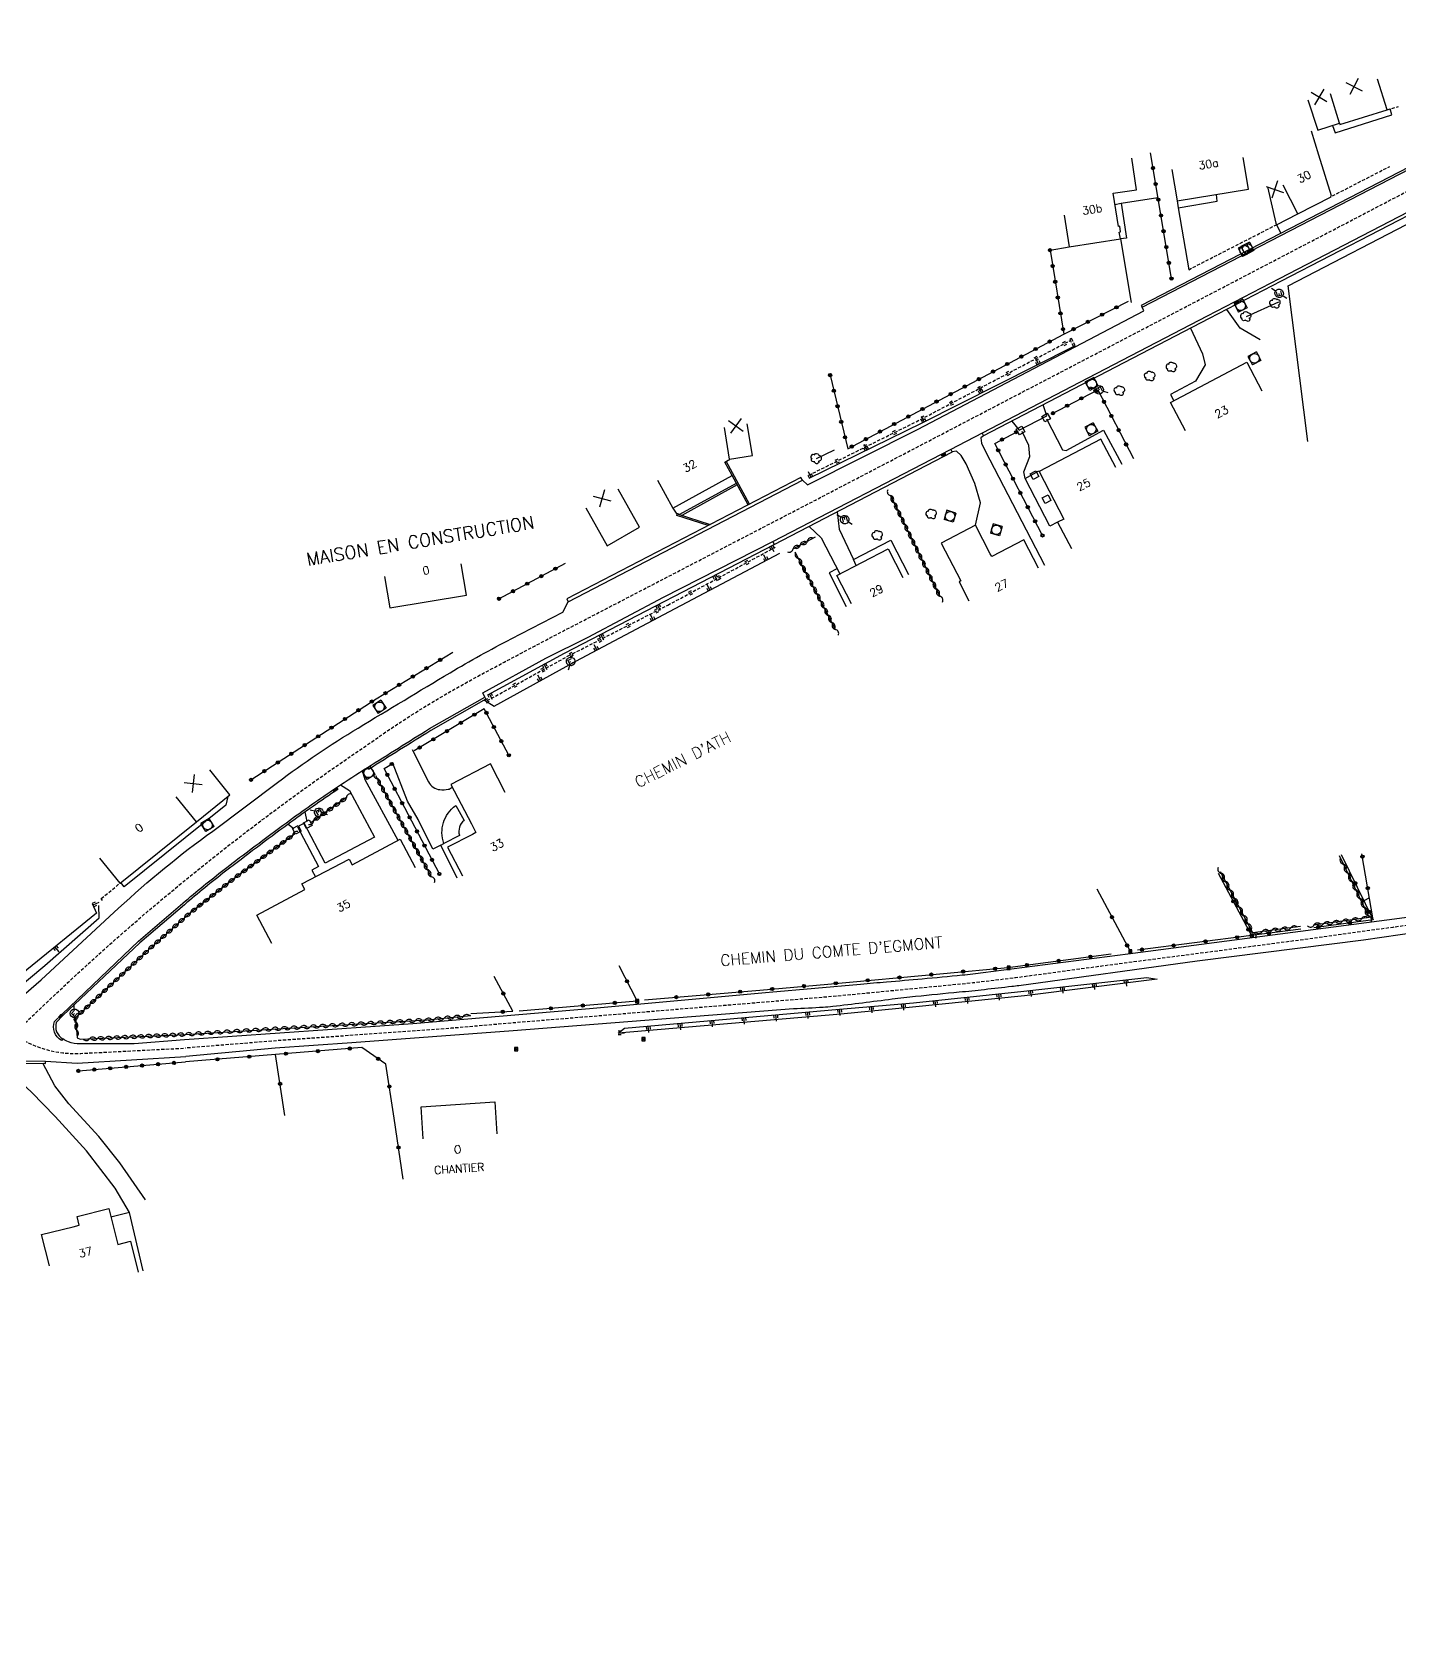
# Model space of a CAD drawing. Header units: millimetres. Extents: x 111000 to 112001, y 155000 to 156000.
# Drawn here: x 111130.2 to 111343.9, y 155062.4 to 155313 of the extents above; entities that cross this region are included whole.
import ezdxf
from ezdxf.enums import TextEntityAlignment as Align

# ---------------------------------------------------------------- set-up
doc = ezdxf.new("R2010")
doc.units = ezdxf.units.MM
doc.linetypes.add('DASHED', pattern=[0.75, 0.5, -0.25])
doc.layers.get('0').update_dxf_attribs({"linetype": 'CONTINUOUS'})
for name, color, linetype in [('W0001', 6, 'DASHED'), ('W0008', 7, 'CONTINUOUS'), ('W0100', 7, 'CONTINUOUS'), ('W0112', 1, 'DASHED'), ('W0211', 2, 'CONTINUOUS'), ('W0220', 5, 'DASHED'), ('W0300', 7, 'CONTINUOUS'), ('W0302', 3, 'CONTINUOUS'), ('W0310', 3, 'CONTINUOUS'), ('W0322', 7, 'CONTINUOUS'), ('W0330', 7, 'CONTINUOUS'), ('W0334', 7, 'CONTINUOUS'), ('W0400', 7, 'CONTINUOUS'), ('W0420', 7, 'CONTINUOUS'), ('W0471', 7, 'CONTINUOUS'), ('W0984', 7, 'CONTINUOUS'), ('W0989', 7, 'CONTINUOUS'), ('W0991', 7, 'CONTINUOUS'), ('W1102', 7, 'CONTINUOUS')]:
    doc.layers.add(name, color=color, linetype=linetype)
doc.styles.get("Standard").update_dxf_attribs({"font": 'romans.shx', "width": 0.85})

# ---------------------------------------------------------------- blocks, each defined once
blk = doc.blocks.new('t330o')
at = {"color": 0, "linetype": 'Continuous'}
for p, q in [((0.25, -0.25), (-0.25, 0.25)), ((-0.25, -0.25), (0.25, 0.25)), ((-0.25, 0.25), (-0.25, -0.25)), ((0.25, 0.25), (-0.25, 0.25)), ((0.25, -0.25), (0.25, 0.25)), ((-0.25, -0.25), (0.25, -0.25)), ((-0.25, -0.25), (-0.25, -0.25))]:
    blk.add_line(p, q, dxfattribs=at)
blk = doc.blocks.new('t211o')
at = {"color": 0, "linetype": 'Continuous'}
for p, q in [((-0.29, 0.5), (-0.29, 0)), ((0, 1), (0, 0)), ((0.29, 0.5), (0.29, 0))]:
    blk.add_line(p, q, dxfattribs=at)
blk = doc.blocks.new('t322o')
at = {"color": 0, "linetype": 'Continuous'}
for radius in [0.25, 0.15]:
    blk.add_circle((0, 0), radius, dxfattribs=at)
blk = doc.blocks.new('T300')
for p, q in [((-0.8, 0.51), (-0.86, 0.34)), ((-0.86, 0.34), (-0.86, 0.17)), ((-0.86, 0.17), (-0.74, 0.06)), ((-0.69, 0.63), (-0.8, 0.51)), ((-0.8, -0.06), (-0.74, 0.06)), ((-0.74, 0.06), (-0.69, 0.11)), ((-0.57, 0.69), (-0.69, 0.63)), ((-0.46, 0.69), (-0.57, 0.69)), ((-0.29, 0.63), (-0.46, 0.69)), ((-0.29, 0.63), (-0.17, 0.74)), ((-0.23, 0.57), (-0.29, 0.63)), ((-0.17, 0.74), (-0.06, 0.8)), ((-0.06, 0.8), (0.06, 0.8)), ((0.06, 0.8), (0.23, 0.74)), ((0.23, 0.74), (0.34, 0.63)), ((0.34, 0.63), (0.4, 0.51)), ((0.46, 0.46), (0.34, 0.46)), ((0.4, 0.51), (0.4, 0.46)), ((0.57, 0.4), (0.46, 0.46)), ((0.57, 0.4), (0.69, 0.29)), ((0.69, 0.29), (0.74, 0.17)), ((0.74, 0.06), (0.69, -0.17)), ((0.74, 0.17), (0.74, 0.06)), ((-0.8, -0.17), (-0.8, -0.06)), ((-0.8, -0.23), (-0.8, -0.17)), ((-0.74, -0.34), (-0.8, -0.23)), ((-0.69, -0.4), (-0.74, -0.34)), ((-0.51, -0.46), (-0.69, -0.4)), ((-0.4, -0.46), (-0.51, -0.46)), ((-0.4, -0.46), (-0.34, -0.46)), ((-0.34, -0.46), (-0.34, -0.4)), ((-0.34, -0.51), (-0.34, -0.46)), ((-0.29, -0.63), (-0.34, -0.51)), ((-0.17, -0.74), (-0.29, -0.63)), ((-0.06, -0.8), (-0.17, -0.74)), ((0.06, -0.8), (-0.06, -0.8)), ((0.17, -0.74), (0.06, -0.8)), ((0.23, -0.69), (0.17, -0.74)), ((0.29, -0.46), (0.23, -0.46)), ((0.29, -0.63), (0.23, -0.69)), ((0.46, -0.4), (0.29, -0.46)), ((0.34, -0.51), (0.29, -0.63)), ((0.34, -0.51), (0.34, -0.46)), ((0.57, -0.34), (0.46, -0.4)), ((0.63, -0.29), (0.57, -0.34)), ((0.69, -0.17), (0.63, -0.29))]:
    blk.add_line(p, q)
blk = doc.blocks.new('t220o')
at = {"color": 0, "linetype": 'Continuous'}
for p, q in [((-0.25, 0.25), (0.25, 0.25)), ((-0.25, -0.25), (0.25, -0.25))]:
    blk.add_line(p, q, dxfattribs=at)
blk = doc.blocks.new('t310o')
at = {"color": 0, "linetype": 'Continuous'}
for centre, start, end in [((-0.5, 0.38), 216.8699, 323.1304), ((0.5, -0.37), 36.8699, 143.1303)]:
    blk.add_arc(centre, 0.625, start, end, dxfattribs=at)
blk = doc.blocks.new('T400')
for p, q in [((-0.15, 0.3), (0.15, 0.3)), ((-0.15, -0.25), (-0.15, 0.3)), ((-0.15, 0.15), (0.15, 0.15)), ((-0.15, 0), (0.15, 0)), ((0.15, 0.3), (0.15, -0.25)), ((-0.15, -0.15), (0.15, -0.15)), ((-0.15, -0.25), (-0.15, -0.3)), ((-0.15, -0.3), (0.15, -0.3)), ((0.15, -0.3), (0.15, -0.25))]:
    blk.add_line(p, q)
blk = doc.blocks.new('T471')
for p, q in [((-0.333334, 0.333334), (-0.333334, -0.333334)), ((-0.333334, 0.333334), (0.333334, 0.333334)), ((-0.333334, 0), (0, 0)), ((0.500001, 0.500001), (1.000002, 1.000002)), ((-0.500001, -0.500001), (-1.000002, -1.000002)), ((-0.333334, -0.333334), (0.333334, -0.333334))]:
    blk.add_line(p, q)
blk.add_ellipse((0, 0), major_axis=(0.471405, 0.471405), ratio=1, start_param=5.4977871438, end_param=11.780972451)
blk = doc.blocks.new('t112o')
at = {"color": 0, "linetype": 'Continuous'}
for p, q in [((-0.5, 0.5), (0.5, 0.5)), ((-0.5, -0.5), (-0.5, 0.5)), ((0.5, 0.5), (0.5, -0.5)), ((0.5, -0.5), (-0.5, -0.5))]:
    blk.add_line(p, q, dxfattribs=at)
blk = doc.blocks.new('T420')
for p, q in [((0.75, 0.75), (-0.75, 0.75)), ((-0.75, 0.75), (-0.75, -0.75)), ((0.75, 0.75), (0.75, -0.75)), ((0.75, -0.75), (-0.75, -0.75))]:
    blk.add_line(p, q)
blk.add_ellipse((0, 0), major_axis=(-0.53, 0.53), ratio=1, start_param=3.926991, end_param=10.210176)
blk = doc.blocks.new('t991o')
at = {"color": 0, "linetype": 'Continuous'}
for p, q in [((-1, 1), (1, -1)), ((-1, -1), (1, 1))]:
    blk.add_line(p, q, dxfattribs=at)

msp = doc.modelspace()

# ---------------------------------------------------------------- linework, layer by layer
at = {"layer": 'W0001', "flags": 128}
for points in [[(111000, 155065.35), (111055.13, 155098.12, 0.005031), (111060.45, 155101.35, 0.038896), (111099.16, 155129.82), (111132.87, 155161.85, -0.042143), (111182.7, 155201.78, -0.031173), (111199.26, 155212.1, -0.0041), (111214.33, 155220.08), (111252.55, 155239.91), (111346.76, 155289.06), (111394.07, 155312.91), (111447.53, 155339.92, -0.013605), (111474.75, 155352.75, -0.047657), (111515.6, 155366.21, 1.722825)], [(111085.99, 155156.5), (111116.26, 155157.51, 0.014848), (111120.97, 155157.81, -0.149014), (111127.26, 155156.52, 0.166427), (111137.78, 155153.5), (111154.09, 155154.33)]]:
    msp.add_lwpolyline(points, format="xyb", dxfattribs=at)
msp.add_lwpolyline([(111517.63, 155163.44), (111508.54, 155167.47), (111495.73, 155171.45), (111495.73, 155171.45), (111482.43, 155172.34), (111466.94, 155174.44), (111446.56, 155176.85), (111425.98, 155178.86), (111420.19, 155179.38), (111417.05, 155179.66), (111413.92, 155179.78), (111409.62, 155179.78), (111406.45, 155179.86), (111402.79, 155179.78), (111398.04, 155179.34), (111377.64, 155177.57), (111370.73, 155176.93), (111365.42, 155176.32), (111358.43, 155175.32), (111342.8, 155173.19), (111328.8, 155171.26), (111314.17, 155169.33), (111299.86, 155167.47), (111283.82, 155165.3), (111277.15, 155164.5), (111255.96, 155162.44), (111238.19, 155160.96), (111216.13, 155159.14), (111205.76, 155158.3), (111195.62, 155157.42), (111182.06, 155156.45), (111168.55, 155155.49), (111154.09, 155154.33)], dxfattribs=at)
at = {"layer": 'W0008'}
for points in [[(111119.37, 155154.41), (111131.6, 155164.99), (111143.68, 155176.17, -0.030172), (111158.4, 155188.23), (111168.53, 155195.84, -0.02525), (111181.1, 155204.32, -0.000994), (111195.48, 155212.96, -0.017559), (111205.05, 155218.24), (111213.08, 155222.44), (111213.92, 155224.05), (111250.53, 155243.02), (111251.32, 155242.29), (111268.53, 155250.96), (111303.9, 155269.48), (111303.59, 155270.06), (111342.29, 155290.05), (111372.35, 155305.58)], [(111369.48, 155178.08), (111343.82, 155174.59), (111301.36, 155168.99), (111278.79, 155166.08, -0.006559), (111275.5, 155165.7, -0.003458), (111269.25, 155165.11, -0.001068), (111263.68, 155164.63, 0.001465), (111259.62, 155164.29), (111245.36, 155163.02), (111217.24, 155160.48), (111189.68, 155158.1), (111183.8, 155157.7), (111154.01, 155155.64)], [(111358.27, 155174.1), (111338.19, 155171.2), (111312.2, 155167.9), (111284.35, 155164.08, -0.005075), (111283.25, 155163.94, -0.001309), (111278.97, 155163.45, -0.004176), (111275.04, 155163.05, 0.002407), (111268.21, 155162.38, 0.005962), (111264.55, 155161.95, -0.002355), (111255.29, 155160.81, -0.015306), (111253.76, 155160.68, -0.005127), (111249.15, 155160.46), (111205.35, 155157.04), (111180.11, 155155.18), (111168.14, 155154.32), (111154.2, 155153.03)]]:
    msp.add_lwpolyline(points, format="xyb", dxfattribs=at)
at = {"layer": 'W0008', "flags": 128}
for points in [[(111154.01, 155155.64), (111146.11, 155154.99), (111137.69, 155154.99, -0.088896), (111135.84, 155155.32, -0.068239), (111134.99, 155155.78), (111134.75, 155155.52, -0.360269), (111133.66, 155158.5), (111146.78, 155171.04), (111153.75, 155176.99, -0.012608), (111160.19, 155182.23, -0.005863), (111169.9, 155189.53, -0.011208), (111177.76, 155195.04, -0.006698), (111182.56, 155198.15, -0.001524), (111192.27, 155204.23), (111200.9, 155209.12), (111200.58, 155209.8), (111210.46, 155215.23), (111217.06, 155218.5), (111228.83, 155224.76), (111245.89, 155233.43), (111273.65, 155247.84), (111293.9, 155258.34), (111313.84, 155268.71), (111325.08, 155274.55), (111348.11, 155286.46)], [(111000, 155062.37), (111016.52, 155072.31), (111029.88, 155080.33), (111038.15, 155085.23), (111048.64, 155091.26), (111048.71, 155091.14), (111056.84, 155095.95, 0.003966), (111061.23, 155098.5, 0.005381), (111067.13, 155102.09), (111069.76, 155103.67), (111069.74, 155103.73), (111076.59, 155108.2, 0.014023), (111083.13, 155112.87, 0.001856), (111088.59, 155117.03, 0.02717), (111099.93, 155126.75, -0.000826), (111111.66, 155137.94), (111124.54, 155150.25), (111126.24, 155151.53, -0.180179), (111128.96, 155152.34), (111132.29, 155152.3), (111137.22, 155151.97), (111154.2, 155153.03)]]:
    msp.add_lwpolyline(points, format="xyb", dxfattribs=at)
at = {"layer": 'W0100'}
for p, q in [((111161.07, 155193.87), (111157.93, 155197.77)), ((111143.91, 155180.09), (111140.78, 155183.99))]:
    msp.add_line(p, q, dxfattribs=at)
for points in [[(111329.49, 155302.43), (111331.06, 155297.69), (111334.42, 155298.8), (111334.52, 155298.58), (111341.89, 155300.88), (111340.4, 155305.65)], [(111323.17, 155288.84), (111324.49, 155283.16), (111324.6, 155282.93), (111327.95, 155284.65), (111333.14, 155287.31), (111333.09, 155287.41), (111333.21, 155287.46), (111331.2, 155293.79), (111330.09, 155297.52)], [(111291.44, 155284.4), (111292.21, 155279.46), (111300.21, 155280.72), (111300.04, 155281.78), (111300.24, 155281.81), (111300.11, 155282.68), (111299.9, 155282.65), (111299.08, 155287.84), (111302.75, 155288.4), (111302, 155293.34)], [(111308.27, 155291.58), (111309.08, 155286.65), (111320.24, 155288.49), (111319.42, 155293.42)], [(111310.37, 155250.74), (111308.04, 155255.17), (111319.96, 155261.44), (111322.29, 155257.01)], [(111227.88, 155243.03), (111230.29, 155238.65), (111239.56, 155243.77), (111238.41, 155245.87), (111238.93, 155246.16), (111239.14, 155246.19), (111239.15, 155246.32), (111242.72, 155246.9), (111241.92, 155251.83)], [(111299.5, 155245.02), (111297.17, 155249.45), (111287.5, 155244.38), (111291.38, 155236.94), (111290.41, 155236.45), (111292.56, 155232.35)], [(111216.69, 155238.71), (111220.03, 155232.8), (111225.09, 155235.71), (111221.75, 155241.61)], [(111287.43, 155229.28), (111285.13, 155233.72), (111280.1, 155231.12), (111279.88, 155231.55), (111277.58, 155236), (111272.2, 155233.21), (111275.26, 155227.29), (111275.02, 155227.15), (111276.54, 155224.2)], [(111258.21, 155223.73), (111255.93, 155228.17), (111263.94, 155232.29), (111266.23, 155227.84)], [(111185.26, 155228.01), (111186.08, 155223.08), (111198.04, 155225.06), (111197.22, 155229.99)], [(111204.11, 155194.27), (111201.82, 155198.72), (111195.59, 155195.51), (111198.81, 155189.37), (111199.52, 155188), (111198.96, 155187.7), (111195.1, 155185.69), (111197.41, 155181.26)], [(111143.91, 155180.09), (111155.84, 155189.67), (111161.07, 155193.87)], [(111167.61, 155170.67), (111165.27, 155175.1), (111172.81, 155179.08), (111172.34, 155179.97), (111179.72, 155183.86), (111180.19, 155182.97), (111187.7, 155186.95), (111190.04, 155182.52)], [(111132.87, 155120.35), (111131.66, 155125.2), (111136.59, 155126.44), (111137.55, 155126.68), (111137.22, 155128.02), (111142.14, 155129.28), (111143.55, 155123.67), (111145.55, 155124.18), (111146.77, 155119.33)]]:
    msp.add_lwpolyline(points, dxfattribs=at)
at = {"layer": 'W0100', "flags": 128}
msp.add_lwpolyline([(111191.3, 155140.16), (111190.97, 155145.15), (111202.47, 155145.92), (111202.81, 155140.93)], dxfattribs=at)
at = {"layer": 'W0112'}
msp.add_line((111341.89, 155300.88), (111343.65, 155301.39), dxfattribs=at)
for points in [[(111333.33, 155287.43), (111342.29, 155292.03)], [(111310.88, 155275.91), (111324.6, 155282.93)], [(111141.17, 155177.41), (111140.98, 155177.7), (111143.91, 155180.09)]]:
    msp.add_lwpolyline(points, dxfattribs=at)
msp.add_lwpolyline([(111292.87, 155263.91), (111293.15, 155264.04), (111292.59, 155265.17), (111292.32, 155265.03)], close=True, dxfattribs=at)
at = {"layer": 'W0211'}
for points in [[(111251.6, 155243.37), (111269.22, 155251.99), (111292.87, 155263.91)], [(111201.37, 155209.53), (111213.34, 155216.02), (111246.14, 155232.98)], [(111200.87, 155208.66), (111202.36, 155207.76), (111215.15, 155214.77), (111229.74, 155222.5), (111247.02, 155231.62)], [(111139.58, 155176.93), (111140.22, 155175.39), (111129.37, 155166.58), (111124.23, 155162.18), (111117.48, 155160.13), (111103.34, 155159.18)], [(111123.82, 155160.3), (111132.19, 155167.23), (111140.65, 155174.69), (111140.6, 155176.61)]]:
    msp.add_lwpolyline(points, dxfattribs=at)
msp.add_lwpolyline([(111221.72, 155156.67), (111222.75, 155157.43), (111256.32, 155160.41), (111267.87, 155161.4), (111285.15, 155163.24), (111304.34, 155165.37), (111305.95, 155165.09), (111285.22, 155162.48), (111267.74, 155160.7), (111256.53, 155159.64)], close=True, dxfattribs=at)
at = {"layer": 'W0220'}
for points in [[(111251.51, 155243.8), (111268.99, 155252.51), (111292.4, 155264.86)], [(111201.26, 155208.6), (111213.95, 155215.59), (111229.5, 155223.51), (111246.28, 155232.56)]]:
    msp.add_lwpolyline(points, dxfattribs=at)
at = {"layer": 'W0302'}
msp.add_line((111252.74, 155246.4), (111255.53, 155247.75), dxfattribs=at)
msp.add_lwpolyline([(111319.9, 155268.59), (111324.97, 155270.89)], dxfattribs=at)
at = {"layer": 'W0310'}
for points in [[(111264.29, 155240.63), (111271.98, 155224.89)], [(111249.1, 155232.32), (111252.6, 155234.2)], [(111255.69, 155219.71), (111249.42, 155231.8)], [(111192.58, 155181.09), (111183.87, 155196.83)], [(111179.28, 155193.45), (111173.72, 155189.53)], [(111171.19, 155187.77), (111162.14, 155181.14), (111154.72, 155175.31), (111148.48, 155169.78), (111136.97, 155159.08), (111137.23, 155155.93), (111137.7, 155155.72), (111154.14, 155156.48)]]:
    msp.add_lwpolyline(points, dxfattribs=at)
at = {"layer": 'W0310', "flags": 128}
for points in [[(111334.37, 155184.42), (111339.09, 155174.71), (111330.37, 155173.54)], [(111328.33, 155173.3), (111320.92, 155172.36), (111315.84, 155181.85)], [(111154.14, 155156.48), (111175.35, 155157.77), (111191.91, 155158.74), (111198.73, 155159.4)]]:
    msp.add_lwpolyline(points, dxfattribs=at)
at = {"layer": 'W0322'}
for points in [[(111308.2, 155274.51), (111304.9, 155294.18)], [(111289.22, 155278.96), (111291.36, 155265.85), (111301.49, 155270.98)], [(111254.86, 155259.44), (111257.61, 155247.95), (111291.36, 155265.85)], [(111289.37, 155253.34), (111296.68, 155257.15), (111302.25, 155246.4)], [(111288.04, 155234.39), (111280.57, 155248.77), (111284.13, 155250.63)], [(111203.12, 155224.51), (111213.52, 155230.06)], [(111164.37, 155196.23), (111183.95, 155208.9), (111195.9, 155216.15)], [(111204.66, 155200.06), (111200.83, 155207.33), (111189.85, 155200.74)], [(111193.81, 155181.53), (111185.16, 155197.99), (111186.43, 155198.73)], [(111198.71, 155159.75), (111205.3, 155160.1), (111202.37, 155165.5)], [(111206.26, 155160.13), (111224.7, 155161.69), (111221.89, 155167.18)], [(111188.16, 155133.87), (111186.73, 155143.39), (111185.46, 155151.83), (111181.69, 155154.42), (111168.23, 155153.33), (111154.14, 155152.17)], [(111137.4, 155150.77), (111154.14, 155152.17)]]:
    msp.add_lwpolyline(points, dxfattribs=at)
at = {"layer": 'W0322', "flags": 128}
for points in [[(111334.73, 155184.59), (111339.69, 155174.38), (111330.42, 155173.14)], [(111339.69, 155174.38), (111337.96, 155184.67)], [(111315.49, 155181.66), (111320.7, 155171.93)], [(111296.55, 155179.19), (111301.76, 155169.46)], [(111339.11, 155177.81), (111338.27, 155177.31)], [(111328.38, 155172.9), (111320.7, 155171.93), (111302.87, 155169.63)], [(111225.86, 155161.86), (111243.86, 155163.4), (111254.5, 155164.34), (111272.59, 155166), (111282.65, 155166.92), (111298.79, 155169.03)], [(111169.66, 155143.81), (111168.23, 155153.33)]]:
    msp.add_lwpolyline(points, dxfattribs=at)
at = {"layer": 'W0330'}
msp.add_lwpolyline([(111329.52, 155249.07), (111326.44, 155273.36), (111347.7, 155284.41), (111352.66, 155285.37), (111354.19, 155281.08), (111357.75, 155268.53)], dxfattribs=at)
at = {"layer": 'W0334'}
for p, q in [((111324.6, 155282.93), (111325.3, 155281.59)), ((111242.27, 155239.31), (111238.64, 155246)), ((111242.05, 155239.19), (111239.56, 155243.77))]:
    msp.add_line(p, q, dxfattribs=at)
for points in [[(111500.67, 155356.96), (111500.45, 155356.51, 0.058899), (111498.26, 155357.16, 0.129077), (111496.07, 155356.98), (111485.03, 155353.08), (111474.73, 155349.01, 0.016166), (111464.3, 155344.28), (111453.29, 155338.86), (111436.74, 155330.54), (111424.98, 155324.53), (111405.99, 155314.64), (111395.89, 155309.39), (111380.39, 155301.37), (111369.36, 155295.63), (111353.99, 155287.65), (111352.51, 155287.07), (111348.29, 155285.99), (111325.31, 155274.11), (111314.07, 155268.26), (111294.13, 155257.9), (111278.71, 155249.9)], [(111200.9, 155209.12), (111201.08, 155208.81), (111192.45, 155203.92, 0.001523), (111182.74, 155197.85, 0.000006), (111182.74, 155197.85), (111182.56, 155198.15)], [(111177.76, 155195.04), (111177.95, 155194.74, 0.011197), (111170.11, 155189.25, 0.005863), (111160.41, 155181.95, 0.012608), (111153.98, 155176.73), (111147.02, 155170.78), (111134.96, 155159.42), (111133.95, 155158.31, 0.351386), (111134.96, 155155.8)], [(111196.61, 155180.86), (111194.02, 155186.04), (111194.53, 155186.28, -0.337129), (111196.36, 155192.22), (111197.66, 155189.87, 0.30424), (111196.93, 155187.61), (111196.94, 155187.55), (111194.53, 155186.28)]]:
    msp.add_lwpolyline(points, format="xyb", dxfattribs=at)
for points in [[(111378.01, 155308.5), (111377.88, 155308.74), (111372.22, 155305.83), (111342.16, 155290.3), (111303.46, 155270.3), (111303.59, 155270.06)], [(111333.36, 155298.45), (111333.75, 155297.28), (111342.63, 155300.09), (111342.36, 155301.02)], [(111299.35, 155286.11), (111300.32, 155286.28), (111301.19, 155280.84), (111300.21, 155280.72)], [(111300.32, 155286.28), (111306.08, 155287.16)], [(111309.08, 155286.65), (111309.24, 155285.58), (111315.32, 155286.61), (111315.21, 155287.66)], [(111309.24, 155285.58), (111310.88, 155275.91)], [(111300.21, 155280.72), (111301.87, 155270.8)], [(111289.22, 155278.96), (111292.21, 155279.46)], [(111322.04, 155264.93), (111318.92, 155266.75), (111316.84, 155269.7)], [(111311.18, 155266.76), (111313.02, 155262.75), (111313.46, 155261.05), (111311.93, 155258.48), (111308.04, 155256.41), (111308.55, 155255.44)], [(111283.25, 155252.26), (111284.38, 155250.84), (111288.72, 155253.08), (111288.15, 155254.8)], [(111290.41, 155236.45), (111289.21, 155235.83), (111285.31, 155243.32), (111285.1, 155244.35), (111286.04, 155246.75), (111285.92, 155248.43), (111284.88, 155250.63)], [(111288.68, 155252.59), (111291.16, 155247.75), (111291.74, 155247.67), (111297.58, 155250.84), (111300.42, 155245.52)], [(111278.59, 155250.4), (111278.81, 155249.98), (111278.42, 155249.65), (111278.49, 155248.82), (111279.09, 155247.59), (111288.35, 155229.78)], [(111277.58, 155236), (111278.33, 155239.47), (111277.47, 155242.5), (111276.13, 155245.58), (111275.33, 155246.91), (111275.34, 155246.89), (111274.61, 155247.55), (111273.94, 155247.44), (111273.72, 155247.88)], [(111250.53, 155243.02), (111250.29, 155243.46), (111213.7, 155224.5), (111213.92, 155224.05)], [(111285.31, 155243.32), (111287.46, 155244.47), (111287.5, 155244.38)], [(111230.29, 155238.65), (111230.8, 155237.86), (111231.39, 155237.71), (111240.21, 155242.58)], [(111240.35, 155242.32), (111231.68, 155237.52)], [(111255.94, 155238.08), (111256.26, 155235.38), (111258.53, 155230.64), (111264.37, 155233.65), (111267.12, 155228.3)], [(111235.79, 155235.95), (111230.9, 155237.49), (111230.98, 155237.75), (111236.13, 155236.12)], [(111251.57, 155235.81), (111253.47, 155234.02), (111256.38, 155228.4)], [(111258.95, 155229.73), (111258.53, 155230.64)], [(111255.89, 155229.17), (111254.7, 155228.55), (111257.39, 155223.3)], [(111194.02, 155186.04), (111192.79, 155185.39), (111190.51, 155190.05), (111188.82, 155192.88), (111186.47, 155198.93)], [(111178.35, 155195.43), (111179.77, 155194.55), (111183.65, 155187.28), (111175.98, 155183.24), (111172.7, 155189.44), (111171.66, 155188.89), (111174.94, 155182.7), (111173.9, 155182.14), (111174.45, 155181.09)], [(111187.37, 155186.77), (111182.23, 155196.25), (111181.79, 155197.66)], [(111160.74, 155193.61), (111160.44, 155192.27), (111144.54, 155179.54), (111144.03, 155180.19)], [(111173.16, 155189.74), (111172.82, 155191.21)], [(111170.18, 155189.3), (111171.08, 155188.62)], [(111147.55, 155119.55), (111145.42, 155128.63), (111143.17, 155132.43), (111138.69, 155138.29), (111133.8, 155143.63), (111130.1, 155147.44), (111127.28, 155150.06), (111125.94, 155150.87)], [(111147.9, 155130.64), (111143.88, 155136.41), (111140.62, 155140.51), (111135.9, 155145.65), (111133.73, 155148.44), (111131.86, 155151.96)], [(111145.42, 155128.63), (111142.47, 155127.95)]]:
    msp.add_lwpolyline(points, dxfattribs=at)
at = {"layer": 'W0334', "flags": 128}
msp.add_lwpolyline([(111245.89, 155233.43), (111246.13, 155232.99), (111273.88, 155247.4), (111273.98, 155247.45)], dxfattribs=at)
for points in [[(111189.55, 155200.99), (111192.13, 155195.91, 0.257176), (111193.9, 155194.7, 0.065686), (111195.17, 155194.75, 0.158499), (111195.81, 155195.09, -0.542015)], [(111069.94, 155103.43), (111076.78, 155107.91, 0.014027), (111083.34, 155112.59, 0.001856), (111088.81, 155116.75, 0.02717), (111100.17, 155126.49, -0.000826), (111111.9, 155137.68), (111124.76, 155149.98), (111126.45, 155151.25, -0.180875), (111128.95, 155151.99), (111132.26, 155151.95), (111132.29, 155152.3)]]:
    msp.add_lwpolyline(points, format="xyb", dxfattribs=at)
at = {"layer": 'W1102'}
for p, q in [((111334.42, 155298.8), (111333.03, 155303.35)), ((111327.95, 155284.65), (111325.65, 155289.1)), ((111239.15, 155246.32), (111238.35, 155251.25)), ((111155.84, 155189.67), (111152.71, 155193.56))]:
    msp.add_line(p, q, dxfattribs=at)

# ---------------------------------------------------------------- block references
at = {"layer": 'W0112'}
for p, rotation in [((111288.6, 155252.82), 30.02432402905012), ((111284.62, 155250.79), 29.03423359379977), ((111286.79, 155243.81), 117.5164141616097), ((111288.69, 155240.05), 117.5164141616097), ((111171.53, 155188.41), 208.0170950174677), ((111173.24, 155189.3), 208.0170950174677)]:
    msp.add_blockref('t112o', p, dxfattribs=dict(at, rotation=rotation))
at = {"layer": 'W0211'}
for p, rotation in [((111287.42, 155261.16), 26.73004114411705), ((111278.49, 155256.66), 26.73004114411705), ((111269.56, 155252.16), 26.73004114411705), ((111260.58, 155247.76), 26.07934404654294), ((111251.85, 155243.5), 26.07934404654294), ((111244.92, 155230.51), 27.83352422154804), ((111245.66, 155232.73), 207.3410832562687), ((111236.78, 155228.14), 207.3410832562687), ((111236.07, 155225.84), 27.83352422154804), ((111227.9, 155223.55), 207.3410832562687), ((111227.23, 155221.17), 27.92020016348724), ((111219.02, 155218.95), 207.3410832562687), ((111218.4, 155216.49), 27.92020016348724), ((111210.16, 155214.3), 208.4502265689628), ((111209.6, 155211.73), 28.72414103136455), ((111201.63, 155209.67), 208.4502265689628), ((111139.69, 155176.66), 292.7236095826497), ((111133.75, 155170.14), 219.0697648730616), ((111281.22, 155162.82), 186.0904270222992), ((111286.19, 155163.36), 186.3355797586258), ((111291.16, 155163.91), 186.3355797590999), ((111296.13, 155164.46), 186.335579758311), ((111301.1, 155165.01), 186.3355797588705), ((111256.34, 155160.41), 184.8823683497957), ((111261.32, 155160.84), 184.882368349202), ((111266.3, 155161.26), 184.8823683491536), ((111271.28, 155161.76), 186.0904270217276), ((111276.25, 155162.29), 186.090427022023), ((111226.45, 155157.76), 185.069103924875), ((111231.43, 155158.2), 185.0691039243254), ((111236.42, 155158.64), 185.0691039240057), ((111241.4, 155159.09), 185.0691039248252), ((111246.38, 155159.53), 185.0691039245085), ((111251.36, 155159.97), 185.0691039240149), ((111221.72, 155156.67), 270)]:
    msp.add_blockref('t211o', p, dxfattribs=dict(at, rotation=rotation))
at = {"layer": 'W0220'}
for p, rotation in [((111291.52, 155264.4), 27.81171727544394), ((111287.1, 155262.06), 27.81171727544394), ((111282.68, 155259.73), 27.81171727544394), ((111278.26, 155257.4), 27.81171727544394), ((111269.41, 155252.73), 27.81171727544394), ((111273.83, 155255.07), 27.81171727544394), ((111264.94, 155250.49), 26.48280244910184), ((111260.46, 155248.26), 26.48280244910184), ((111255.99, 155246.03), 26.48280244910184), ((111241.88, 155230.19), 28.32854540334891), ((111237.48, 155227.81), 28.32854540334891), ((111233.08, 155225.44), 28.32854540334891), ((111227.77, 155222.63), 26.99426180362654), ((111223.32, 155220.36), 26.99426180362654), ((111218.86, 155218.09), 26.99426180362654), ((111214.41, 155215.82), 26.99426180362654), ((111210.02, 155213.43), 28.82971360119204), ((111205.64, 155211.02), 28.82971360119204), ((111201.26, 155208.6), 28.82971360119204)]:
    msp.add_blockref('t220o', p, dxfattribs=dict(at, rotation=rotation))
at = {"layer": 'W0300'}
for p, rotation in [((111324.45, 155270.66), 24.4727974033623), ((111319.9, 155268.59), 24.4727974033623), ((111308.28, 155260.69), 24.47279740336239), ((111300.14, 155257.01), 24.47279740336239), ((111304.89, 155259.28), 24.47279740336239), ((111252.74, 155246.4), 4.277562925610723), ((111270.75, 155237.75), 27.24741510221015), ((111262.32, 155234.42), 27.18276067514404)]:
    msp.add_blockref('T300', p, dxfattribs=dict(at, rotation=rotation))
at = {"layer": 'W0310'}
for p, rotation in [((111264.29, 155240.63), 296.0573197506968), ((111264.84, 155239.5), 296.0573197506968), ((111265.39, 155238.38), 296.0573197506968), ((111265.94, 155237.26), 296.0573197506968), ((111266.48, 155236.13), 296.0573197506968), ((111267.03, 155235.01), 296.0573197506968), ((111249.1, 155232.32), 28.26847573525854), ((111250.2, 155232.91), 28.26847573525854), ((111251.3, 155233.5), 28.26847573525854), ((111267.58, 155233.89), 296.0573197506968), ((111268.13, 155232.76), 296.0573197506968), ((111249.93, 155230.8), 117.4485909976207), ((111250.51, 155229.69), 117.4485909976207), ((111268.68, 155231.64), 296.0573197506968), ((111269.23, 155230.52), 296.0573197506968), ((111269.78, 155229.4), 296.0573197506968), ((111251.08, 155228.58), 117.4485909976207), ((111251.66, 155227.47), 117.4485909976207), ((111270.33, 155228.27), 296.0573197506968), ((111270.88, 155227.15), 296.0573197506968), ((111252.24, 155226.37), 117.4485909976207), ((111252.81, 155225.26), 117.4485909976207), ((111271.43, 155226.03), 296.0573197506968), ((111271.98, 155224.9), 296.0573197506968), ((111253.39, 155224.15), 117.4485909976207), ((111253.97, 155223.04), 117.4485909976207), ((111254.54, 155221.93), 117.4485909976207), ((111255.12, 155220.82), 117.4485909976207), ((111255.69, 155219.71), 117.4485909976207), ((111184.1, 155196.4), 118.9741410324487), ((111184.71, 155195.31), 118.9741410324487), ((111178.26, 155192.73), 215.2018820088237), ((111179.28, 155193.45), 215.2018820088237), ((111185.31, 155194.21), 118.9741410324487), ((111185.92, 155193.12), 118.9741410324487), ((111186.52, 155192.03), 118.9741410324487), ((111174.17, 155189.85), 215.2018820088237), ((111175.19, 155190.57), 215.2018820088237), ((111176.22, 155191.29), 215.2018820088237), ((111177.24, 155192.01), 215.2018820088237), ((111187.13, 155190.93), 118.9741410324487), ((111187.73, 155189.84), 118.9741410324487), ((111170.89, 155187.56), 36.26459079895714), ((111188.34, 155188.75), 118.9741410324487), ((111188.94, 155187.65), 118.9741410324487), ((111166.86, 155184.6), 36.26459079895714), ((111167.87, 155185.34), 36.26459079895714), ((111168.88, 155186.08), 36.26459079895714), ((111169.88, 155186.82), 36.26459079895714), ((111189.55, 155186.56), 118.9741410324487), ((111190.16, 155185.47), 118.9741410324487), ((111190.76, 155184.37), 118.9741410324487), ((111163.84, 155182.38), 36.26459079895714), ((111164.84, 155183.12), 36.26459079895714), ((111165.85, 155183.86), 36.26459079895714), ((111191.37, 155183.28), 118.9741410324487), ((111191.97, 155182.19), 118.9741410324487), ((111335.02, 155183.07), 295.9306754208361), ((111160.84, 155180.12), 38.13000727933184), ((111161.83, 155180.89), 38.13000727933184), ((111162.83, 155181.64), 36.26459079895714), ((111192.58, 155181.09), 118.9741410324487), ((111315.96, 155181.64), 118.1307711096322), ((111316.66, 155180.32), 118.1307711096322), ((111335.68, 155181.72), 295.9306754208361), ((111336.33, 155180.37), 295.9306754208361), ((111156.91, 155177.03), 38.13000727933184), ((111157.89, 155177.8), 38.13000727933184), ((111158.88, 155178.57), 38.13000727933184), ((111159.86, 155179.35), 38.13000727933184), ((111317.37, 155179), 118.1307711096322), ((111318.08, 155177.68), 118.1307711096322), ((111336.99, 155179.02), 295.9306754208361), ((111337.65, 155177.67), 295.9306754208361), ((111154, 155174.67), 41.56149504225885), ((111154.95, 155175.49), 38.13000727933184), ((111155.93, 155176.26), 38.13000727933184), ((111318.79, 155176.35), 118.1307711096322), ((111319.49, 155175.03), 118.1307711096322), ((111338.3, 155176.32), 295.9306754208361), ((111338.96, 155174.97), 295.9306754208361), ((111151.19, 155172.18), 41.56149504225885), ((111152.13, 155173.01), 41.56149504225885), ((111153.06, 155173.84), 41.56149504225885), ((111320.2, 155173.71), 118.1307711096322), ((111320.91, 155172.38), 118.1307711096322), ((111322.38, 155172.54), 187.2534623532119), ((111323.87, 155172.73), 187.2534623532119), ((111325.35, 155172.92), 187.2534623532119), ((111326.84, 155173.11), 187.2534623532119), ((111330.46, 155173.55), 187.6111887599641), ((111331.95, 155173.75), 187.6111887599641), ((111333.44, 155173.95), 187.6111887599641), ((111334.92, 155174.15), 187.6111887599641), ((111336.41, 155174.35), 187.6111887599641), ((111337.9, 155174.55), 187.6111887599641), ((111148.39, 155169.69), 42.92337635434924), ((111149.32, 155170.53), 41.56149504225885), ((111150.26, 155171.35), 41.56149504225885), ((111145.64, 155167.14), 42.92337635434924), ((111146.56, 155167.99), 42.92337635434924), ((111147.47, 155168.84), 42.92337635434924), ((111142.9, 155164.59), 42.92337635434924), ((111143.81, 155165.44), 42.92337635434924), ((111144.73, 155166.29), 42.92337635434924), ((111140.15, 155162.03), 42.92337635434924), ((111141.07, 155162.88), 42.92337635434924), ((111141.98, 155163.73), 42.92337635434924), ((111137.4, 155159.48), 42.92337635434924), ((111138.32, 155160.33), 42.92337635434924), ((111139.24, 155161.18), 42.92337635434924), ((111137.03, 155158.42), 94.64166544229232), ((111137.13, 155157.17), 94.64166544229232), ((111170.61, 155157.48), 3.459126425993076), ((111172.11, 155157.57), 3.459126425993076), ((111173.61, 155157.66), 3.459126425993076), ((111175.1, 155157.75), 3.459126425993076), ((111176.6, 155157.84), 3.366083017511637), ((111178.1, 155157.93), 3.366083017511637), ((111179.6, 155158.02), 3.366083017511637), ((111181.09, 155158.1), 3.366083017511637), ((111182.59, 155158.19), 3.366083017511637), ((111184.09, 155158.28), 3.366083017511637), ((111185.59, 155158.37), 3.366083017511637), ((111187.08, 155158.46), 3.366083017511637), ((111188.58, 155158.54), 3.366083017511637), ((111190.08, 155158.63), 3.366083017511637), ((111191.58, 155158.72), 3.366083017511637), ((111193.07, 155158.85), 5.507914341612696), ((111194.56, 155159), 5.507914341612696), ((111196.06, 155159.14), 5.507914341612696), ((111197.55, 155159.28), 5.507914341612696), ((111139.16, 155155.78), 182.6761943415958), ((111140.41, 155155.84), 182.6761943415958), ((111141.66, 155155.9), 182.6761943415958), ((111142.9, 155155.96), 182.6761943415958), ((111144.15, 155156.02), 182.6761943415958), ((111145.4, 155156.08), 182.6761943415958), ((111146.65, 155156.13), 182.6761943415958), ((111147.9, 155156.19), 182.6761943415958), ((111149.15, 155156.25), 182.6761943415958), ((111150.4, 155156.31), 182.6761943415958), ((111151.65, 155156.37), 182.6761943415958), ((111152.89, 155156.43), 182.6761943415958), ((111154.14, 155156.48), 182.6761943415958), ((111155.64, 155156.57), 3.459126425993076), ((111157.14, 155156.66), 3.459126425993076), ((111158.63, 155156.76), 3.459126425993076), ((111160.13, 155156.85), 3.459126425993076), ((111161.63, 155156.94), 3.459126425993076), ((111163.13, 155157.03), 3.459126425993076), ((111164.62, 155157.12), 3.459126425993076), ((111166.12, 155157.21), 3.459126425993076), ((111167.62, 155157.3), 3.459126425993076), ((111169.12, 155157.39), 3.459126425993076)]:
    msp.add_blockref('t310o', p, dxfattribs=dict(at, rotation=rotation))
at = {"layer": 'W0322'}
for p, rotation in [((111305.31, 155291.77), 99.52774580549753), ((111305.72, 155289.3), 99.52774580549753), ((111306.14, 155286.84), 99.52774580549753), ((111306.55, 155284.37), 99.52774580549753), ((111306.96, 155281.91), 99.52774580549753), ((111289.22, 155278.96), 279.2823207357688), ((111307.38, 155279.44), 99.52774580549753), ((111289.63, 155276.49), 279.2823207357688), ((111307.79, 155276.97), 99.52774580549753), ((111290.03, 155274.02), 279.2823207357688), ((111308.2, 155274.51), 99.52774580549753), ((111290.43, 155271.56), 279.2823207357688), ((111290.84, 155269.09), 279.2823207357688), ((111295.13, 155267.76), 26.86636575579264), ((111297.36, 155268.89), 26.86636575579264), ((111299.59, 155270.02), 26.86636575579264), ((111291.24, 155266.62), 279.2823207357688), ((111292.9, 155266.63), 26.86636575579264), ((111286.95, 155263.51), 27.9445700125426), ((111289.16, 155264.68), 27.9445700125426), ((111282.53, 155261.17), 27.9445700125426), ((111284.74, 155262.34), 27.9445700125426), ((111254.86, 155259.44), 283.4810621078867), ((111275.9, 155257.65), 27.9445700125426), ((111278.11, 155258.82), 27.9445700125426), ((111280.32, 155260), 27.9445700125426), ((111255.44, 155257.01), 283.4810621078867), ((111271.49, 155255.31), 27.9445700125426), ((111273.7, 155256.48), 27.9445700125426), ((111294.11, 155255.81), 27.51404140854282), ((111296.33, 155256.97), 27.51404140854282), ((111297.65, 155255.28), 297.3981829268846), ((111256.02, 155254.58), 283.4810621078867), ((111267.07, 155252.97), 27.9445700125426), ((111269.28, 155254.14), 27.9445700125426), ((111289.68, 155253.5), 27.51404140854282), ((111291.89, 155254.66), 27.51404140854282), ((111298.8, 155253.06), 297.3981829268846), ((111256.6, 155252.15), 283.4810621078867), ((111262.65, 155250.62), 27.9445700125426), ((111264.86, 155251.8), 27.9445700125426), ((111283.93, 155250.53), 27.59383884354925), ((111299.95, 155250.84), 297.3981829268846), ((111257.19, 155249.72), 283.4810621078867), ((111258.24, 155248.28), 27.9445700125426), ((111260.45, 155249.45), 27.9445700125426), ((111281.13, 155247.7), 117.4552559209908), ((111281.71, 155249.37), 27.59383884354925), ((111301.1, 155248.62), 297.3981829268846), ((111282.28, 155245.48), 117.4552559209908), ((111283.43, 155243.26), 117.4552559209908), ((111284.58, 155241.04), 117.4552559209908), ((111285.74, 155238.82), 117.4552559209908), ((111286.89, 155236.61), 117.4552559209908), ((111288.04, 155234.39), 117.4552559209908), ((111209.73, 155228.04), 28.08561806457145), ((111211.94, 155229.22), 28.08561806457145), ((111205.32, 155225.69), 28.08561806457145), ((111207.53, 155226.86), 28.08561806457145), ((111203.12, 155224.51), 28.08561806457145), ((111191.8, 155213.66), 31.25089261162205), ((111193.94, 155214.96), 31.25089261162205), ((111187.52, 155211.07), 31.25089261162205), ((111189.66, 155212.36), 31.25089261162205), ((111183.26, 155208.45), 32.90471221220624), ((111185.39, 155209.77), 31.25089261162205), ((111179.06, 155205.74), 32.90471221220624), ((111181.16, 155207.1), 32.90471221220624), ((111197.16, 155205.13), 210.9693880754977), ((111199.3, 155206.41), 210.9693880754977), ((111201.16, 155206.69), 117.7637733471917), ((111174.87, 155203.02), 32.90471221220624), ((111176.97, 155204.38), 32.90471221220624), ((111192.87, 155202.55), 210.9693880754977), ((111195.01, 155203.84), 210.9693880754977), ((111202.33, 155204.48), 117.7637733471917), ((111170.67, 155200.3), 32.90471221220624), ((111172.77, 155201.66), 32.90471221220624), ((111190.73, 155201.27), 210.9693880754977), ((111203.49, 155202.27), 117.7637733471917), ((111204.66, 155200.06), 117.7637733471917), ((111166.47, 155197.59), 32.90471221220624), ((111168.57, 155198.95), 32.90471221220624), ((111186.37, 155198.7), 30.09912465323944), ((111164.37, 155196.23), 32.90471221220624), ((111185.67, 155197.02), 117.7268333228407), ((111186.83, 155194.81), 117.7268333228407), ((111188, 155192.59), 117.7268333228407), ((111189.16, 155190.38), 117.7268333228407), ((111190.32, 155188.17), 117.7268333228407), ((111191.49, 155185.95), 117.7268333228407), ((111192.65, 155183.74), 117.7268333228407), ((111338.03, 155184.24), 99.54865457973754), ((111193.81, 155181.53), 117.7268333228407), ((111336.91, 155180.09), 295.9306754207803), ((111338.86, 155179.31), 99.54865457973754), ((111317.85, 155177.25), 298.1307711096434), ((111339.1, 155175.6), 295.9306754207803), ((111298.91, 155174.78), 298.1307711096434), ((111320.21, 155172.84), 298.1307711096434), ((111331.12, 155173.24), 187.6111887600709), ((111336.07, 155173.9), 187.6111887600709), ((111301.26, 155170.37), 298.1307711096434), ((111308.54, 155170.36), 187.3366756929595), ((111313.5, 155171), 187.3366756929595), ((111318.46, 155171.64), 187.3366756929595), ((111323.42, 155172.27), 187.2534623616223), ((111290.57, 155167.96), 7.450846401495847), ((111295.52, 155168.61), 7.450846401495847), ((111303.58, 155169.72), 187.3366756929595), ((111265.71, 155165.36), 5.23202093080966), ((111270.68, 155165.82), 5.23202093080966), ((111275.66, 155166.28), 5.269501166053332), ((111280.64, 155166.74), 5.269501166053332), ((111285.61, 155167.31), 7.450846401495847), ((111203.81, 155162.85), 298.4470538216777), ((111223.13, 155164.75), 297.0728603089057), ((111235.82, 155162.71), 4.906396411885173), ((111240.8, 155163.14), 4.906396411885173), ((111245.79, 155163.57), 5.025736376004862), ((111250.77, 155164.01), 5.025736376004862), ((111255.75, 155164.45), 5.23202093080966), ((111260.73, 155164.91), 5.23202093080966), ((111203.71, 155160.01), 3.046165242666719), ((111211.24, 155160.55), 4.83094300784559), ((111216.23, 155160.97), 4.83094300784559), ((111221.21, 155161.39), 4.83094300784559), ((111230.84, 155162.29), 4.906396411885173), ((111159.13, 155152.58), 4.721338585787035), ((111164.11, 155152.99), 4.721338585787035), ((111169.84, 155153.46), 184.5984049861348), ((111174.82, 155153.86), 184.5984049861348), ((111179.81, 155154.26), 184.5984049861348), ((111184.26, 155152.66), 145.6050993169501), ((111137.4, 155150.77), 4.785041497000808), ((111139.89, 155150.98), 4.785041497000808), ((111142.38, 155151.18), 4.785041497000808), ((111144.87, 155151.39), 4.785041497000808), ((111147.36, 155151.6), 4.785041497000808), ((111149.86, 155151.81), 4.785041497000808), ((111152.35, 155152.02), 4.785041497000808), ((111168.92, 155148.75), 98.53179634566446), ((111185.99, 155148.33), 98.5317963455902), ((111187.42, 155138.81), 98.53179634566446)]:
    msp.add_blockref('t322o', p, dxfattribs=dict(at, rotation=rotation))
at = {"layer": 'W0330'}
for p in [(111320.76, 155171.89), (111301.76, 155169.42), (111282.75, 155166.87), (111224.72, 155161.65), (111225.7, 155155.72), (111205.81, 155154.17)]:
    msp.add_blockref('t330o', p, dxfattribs=at)
at = {"layer": 'W0400'}
for p, rotation in [((111320.38, 155278.88), 117.2875097805068), ((111318.34, 155270.78), 117.3731093912612), ((111272.58, 155247.02), 117.45202328115), ((111177.51, 155194.64), 304.0859374657754), ((111134.66, 155159.31), 137.9173087011857)]:
    msp.add_blockref('T400', p, dxfattribs=dict(at, rotation=rotation))
at = {"layer": 'W0420'}
for p, rotation in [((111319.6, 155278.96), 27.28750978050684), ((111320.06, 155279.22), 27.28750978050684), ((111319.01, 155270.27), 27.37310939126125), ((111321.16, 155262.06), 27.74062730510664), ((111295.74, 155258.07), 297.3981829269947), ((111295.66, 155250.99), 27.67921039353614), ((111273.59, 155237.4), 343.2423893542077), ((111280.83, 155235.28), 343.2423893542077), ((111184.45, 155207.65), 34.00830275375014), ((111182.77, 155197.33), 301.3732541623127), ((111157.59, 155189.18), 301.3732541623127)]:
    msp.add_blockref('T420', p, dxfattribs=dict(at, rotation=rotation))
at = {"layer": 'W0471'}
for p, rotation in [((111325.02, 155272.21), 103.2794866604916), ((111296.9, 155257.15), 297.3981829269947), ((111257.12, 155236.88), 283.4810621078867), ((111214.33, 155214.72), 28.72414103136464), ((111174.98, 155191.16), 301.3732541623127), ((111136.8, 155159.76), 47.91730870118574)]:
    msp.add_blockref('T471', p, dxfattribs=dict(at, rotation=rotation))
at = {"layer": 'W0991'}
for p, rotation in [((111336.71, 155304.5), 287.3473839803449), ((111331.26, 155302.89), 284.4541115419483), ((111324.33, 155288.44), 296.3160615410945), ((111240.14, 155251.54), 279.1970971553621), ((111219.22, 155240.16), 299.9044695653876), ((111155.32, 155195.66), 308.801085269826)]:
    msp.add_blockref('t991o', p, dxfattribs=dict(at, rotation=rotation))

# ---------------------------------------------------------------- texts
at = {"layer": 'W0984'}
for s, height, rotation, p in [('MAISON EN CONSTRUCTION', 2, 9.3753, (111190.81, 155233.57)), ('CHANTIER', 1.25, 3.8302, (111196.91, 155135.52))]:
    msp.add_text(s, height=height, rotation=rotation, dxfattribs=at).set_placement(p, align=Align.MIDDLE)
at = {"layer": 'W0989'}
for s, rotation, p in [("CHEMIN D'ATH", 26.8043, (111231.85, 155199.4)), ("CHEMIN DU COMTE D'EGMONT", 4.7437, (111255.05, 155169.44))]:
    msp.add_text(s, height=1.75, rotation=rotation, dxfattribs=at).set_placement(p, align=Align.MIDDLE)
at = {"layer": 'W0991'}
for s, rotation, p in [('30a', 9.3723, (111313.98, 155292.41)), ('30', 28.1958, (111328.91, 155290.43)), ('30b', 8.9587, (111295.8, 155285.33)), ('23', 27.7406, (111316.02, 155253.71)), ('32', 28.9045, (111232.91, 155245.25)), ('25', 27.1855, (111294.47, 155242.33)), ('0', 9.3753, (111191.72, 155228.95)), ('29', 27.1828, (111262.09, 155225.77)), ('27', 26.6283, (111281.66, 155226.62)), ('0', 38.7469, (111146.88, 155188.75)), ('33', 27.873, (111202.8, 155186.04)), ('35', 27.8464, (111178.82, 155176.57)), ('O', 3.8302, (111196.66, 155138.52)), ('37', 14.1754, (111138.53, 155122.45))]:
    msp.add_text(s, height=1.25, rotation=rotation, dxfattribs=at).set_placement(p, align=Align.MIDDLE)

doc.saveas('drawing.dxf')
